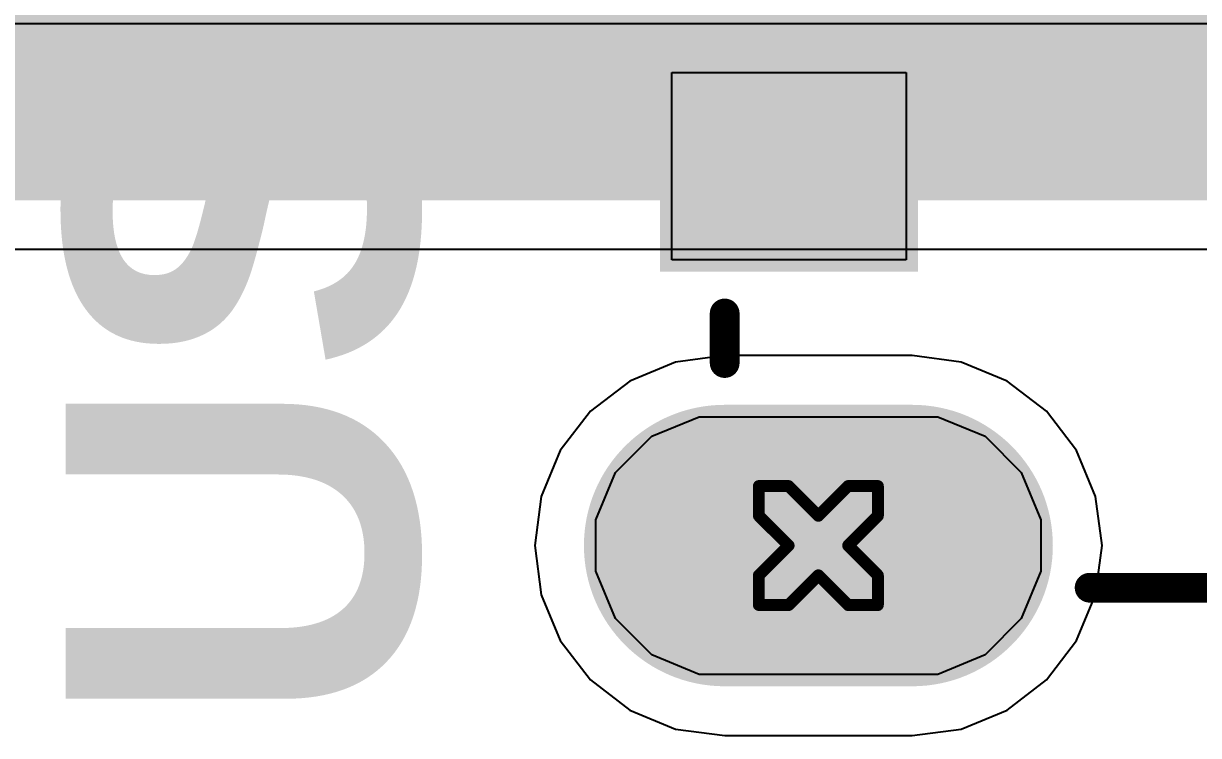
# Model space of a CAD drawing. Header units: inches. Extents: x -7 to 5163, y -3 to 5149.
# Drawn here: x 188.63 to 193.65, y 140.67 to 143.71 of the extents above; entities that cross this region are included whole.
import ezdxf

# ---------------------------------------------------------------- set-up
doc = ezdxf.new("R2010")
doc.units = ezdxf.units.IN
for name, color, linetype in [('Bottom Layer', 5, 'Continuous'), ('Bottom Solder', 6, 'Continuous'), ('Drill Drawing', 1, 'Continuous'), ('GND', 76, 'Continuous'), ('Multi-Layer', 9, 'Continuous'), ('Pad Holes', 156, 'Continuous'), ('PWR', 16, 'Continuous'), ('Top Layer', 1, 'Continuous'), ('Top Overlay', 2, 'Continuous'), ('Top Paste', 8, 'Continuous'), ('Top Solder', 216, 'Continuous')]:
    doc.layers.add(name, color=color, linetype=linetype)
doc.styles.add('Arial_Bold', font='', dxfattribs={"height": 0.2})
doc.styles.get('Arial_Bold').set_extended_font_data('Arial', bold=True)

# ---------------------------------------------------------------- blocks, each defined once
blk = doc.blocks.new('TYPE_C_6P_64')
at = {"layer": 'Bottom Layer'}
h = blk.add_hatch(color=5, dxfattribs=at)
edge = h.paths.add_edge_path()
edge.add_arc((0, -0.4), 0.55, 180, 360)
edge.add_line((0.55, -0.4), (0.55, 0.4))
edge.add_arc((0, 0.4), 0.55, 0, 180)
edge.add_line((-0.55, 0.4), (-0.55, -0.4))
at = {"layer": 'Bottom Solder'}
h = blk.add_hatch(color=6, dxfattribs=at)
edge = h.paths.add_edge_path()
edge.add_arc((0, -0.4), 0.6008, 180, 360)
edge.add_line((0.6008, -0.4), (0.6008, 0.4))
edge.add_arc((0, 0.4), 0.6008, 0, 180)
edge.add_line((-0.6008, 0.4), (-0.6008, -0.4))
at = {"layer": 'GND'}
h = blk.add_hatch(color=76, dxfattribs=at)
edge = h.paths.add_edge_path()
edge.add_arc((0, -0.4), 0.55, 180, 360)
edge.add_line((0.55, -0.4), (0.55, 0.4))
edge.add_arc((0, 0.4), 0.55, 0, 180)
edge.add_line((-0.55, 0.4), (-0.55, -0.4))
at = {"layer": 'Multi-Layer'}
h = blk.add_hatch(color=9, dxfattribs=at)
edge = h.paths.add_edge_path()
edge.add_arc((0, -0.4), 0.55, 180, 360)
edge.add_line((0.55, -0.4), (0.55, 0.4))
edge.add_arc((0, 0.4), 0.55, 0, 180)
edge.add_line((-0.55, 0.4), (-0.55, -0.4))
at = {"layer": 'Pad Holes'}
h = blk.add_hatch(color=7, dxfattribs=at)
edge = h.paths.add_edge_path()
edge.add_arc((0, -0.4), 0.35, 180, 360)
edge.add_line((0.35, -0.4), (0.35, 0.4))
edge.add_arc((0, 0.4), 0.35, 0, 180)
edge.add_line((-0.35, 0.4), (-0.35, -0.4))
at = {"layer": 'PWR'}
h = blk.add_hatch(color=16, dxfattribs=at)
edge = h.paths.add_edge_path()
edge.add_arc((0, -0.4), 0.55, 180, 360)
edge.add_line((0.55, -0.4), (0.55, 0.4))
edge.add_arc((0, 0.4), 0.55, 0, 180)
edge.add_line((-0.55, 0.4), (-0.55, -0.4))
at = {"layer": 'Top Layer'}
h = blk.add_hatch(color=1, dxfattribs=at)
edge = h.paths.add_edge_path()
edge.add_arc((0, -0.4), 0.55, 180, 360)
edge.add_line((0.55, -0.4), (0.55, 0.4))
edge.add_arc((0, 0.4), 0.55, 0, 180)
edge.add_line((-0.55, 0.4), (-0.55, -0.4))
blk.add_hatch(color=1, dxfattribs=at).paths.add_polyline_path([(1.22, 0.625), (2.02, 0.625), (2.02, -0.375), (1.22, -0.375)])
at = {"layer": 'Top Solder'}
h = blk.add_hatch(color=216, dxfattribs=at)
edge = h.paths.add_edge_path()
edge.add_arc((0, -0.4), 0.6008, 180, 360)
edge.add_line((0.6008, -0.4), (0.6008, 0.4))
edge.add_arc((0, 0.4), 0.6008, 0, 180)
edge.add_line((-0.6008, 0.4), (-0.6008, -0.4))
blk.add_hatch(color=216, dxfattribs=at).paths.add_polyline_path([(1.1692, 0.6758), (2.0708, 0.6758), (2.0708, -0.4258), (1.1692, -0.4258)])
at = {"layer": 'Top Overlay'}
for points in [[(0.7792, 0.4, 0.127, 0.127, 0), (0.9909, 0.4, 0.127, 0.127, 0)], [(-0.18, -1.1579, 0.127, 0.127, 0), (-0.18, -1.2, 0.127, 0.127, 0)], [(-0.18, -1.2, 0.127, 0.127, 0), (-0.18, -2.6423, 0.127, 0.127, 0)]]:
    blk.add_lwpolyline(points, format="xyseb", dxfattribs=at)
for points in [[(0.7475, 0.4, 0.0635, 0.0635, 1), (0.811, 0.4, 0.0635, 0.0635, 1)], [(0.9591, 0.4, 0.0635, 0.0635, 1), (1.0226, 0.4, 0.0635, 0.0635, 1)], [(-0.2117, -1.1579, 0.0635, 0.0635, 1), (-0.1482, -1.1579, 0.0635, 0.0635, 1)], [(-0.2117, -1.2, 0.0635, 0.0635, 1), (-0.1482, -1.2, 0.0635, 0.0635, 1)], [(-0.2117, -1.2, 0.0635, 0.0635, 1), (-0.1482, -1.2, 0.0635, 0.0635, 1)]]:
    blk.add_lwpolyline(points, format="xyseb", close=True, dxfattribs=at)
at = {"layer": 'Top Paste'}
for p, q in [((-0.3115, 0.8663), (-0.1093, 0.95)), ((-0.1093, 0.95), (0.1095, 0.95)), ((0.1095, 0.95), (0.3117, 0.8663)), ((-0.4662, 0.7116), (-0.3115, 0.8663)), ((0.3117, 0.8663), (0.4664, 0.7116)), ((-0.5499, 0.5094), (-0.4662, 0.7116)), ((0.4664, 0.7116), (0.5501, 0.5094)), ((1.2201, -0.375), (1.2201, 0.625)), ((1.2201, 0.625), (2.0202, 0.625)), ((2.0202, 0.625), (2.0202, -0.375)), ((-0.5499, 0.4), (-0.5499, 0.5094)), ((0.5501, 0.5094), (0.5501, 0.4)), ((-0.5499, -0.4), (-0.5499, 0.4)), ((0.5501, 0.4), (0.5501, 0.4)), ((0.5501, 0.4), (0.5501, -0.4)), ((-0.5499, -0.5094), (-0.5499, -0.4)), ((-0.5499, -0.4), (-0.5499, -0.4)), ((0.5501, -0.4), (0.5501, -0.5094)), ((2.0202, -0.375), (1.2201, -0.375)), ((-0.4662, -0.7115), (-0.5499, -0.5094)), ((0.5501, -0.5094), (0.4664, -0.7115)), ((-0.3115, -0.8663), (-0.4662, -0.7115)), ((0.4664, -0.7115), (0.3117, -0.8663)), ((-0.1093, -0.95), (-0.3115, -0.8663)), ((0.3117, -0.8663), (0.1095, -0.95)), ((0.1095, -0.95), (-0.1093, -0.95))]:
    blk.add_line(p, q, dxfattribs=at)

msp = doc.modelspace()

# ---------------------------------------------------------------- hatches: boundary and pattern name
at = {"layer": 'Bottom Layer'}
for points in [[(187.5028, 142.9512), (190.3035, 142.9512), (190.3035, 157.3276), (187.5028, 157.3276)], [(187.5028, 142.9512), (194.7164, 142.9512), (194.7164, 148.9011), (187.5028, 148.9011)]]:
    msp.add_hatch(color=5, dxfattribs=at).paths.add_polyline_path(points)

# ---------------------------------------------------------------- linework, layer by layer
msp.add_line((187.5028, 142.744), (194.7164, 142.744), dxfattribs=at)
at = {"layer": 'Drill Drawing'}
for points in [[(191.77, 141.605, 0.0508, 0.0508, 0), (191.77, 141.732, 0.0508, 0.0508, 0)], [(191.77, 141.732, 0.0508, 0.0508, 0), (191.897, 141.732, 0.0508, 0.0508, 0)], [(191.897, 141.732, 0.0508, 0.0508, 0), (192.024, 141.605, 0.0508, 0.0508, 0)], [(192.024, 141.605, 0.0508, 0.0508, 0), (192.151, 141.732, 0.0508, 0.0508, 0)], [(192.151, 141.732, 0.0508, 0.0508, 0), (192.278, 141.732, 0.0508, 0.0508, 0)], [(192.278, 141.605, 0.0508, 0.0508, 0), (192.278, 141.732, 0.0508, 0.0508, 0)], [(191.77, 141.605, 0.0508, 0.0508, 0), (191.897, 141.478, 0.0508, 0.0508, 0)], [(192.151, 141.478, 0.0508, 0.0508, 0), (192.278, 141.605, 0.0508, 0.0508, 0)], [(191.77, 141.351, 0.0508, 0.0508, 0), (191.897, 141.478, 0.0508, 0.0508, 0)], [(192.151, 141.478, 0.0508, 0.0508, 0), (192.278, 141.351, 0.0508, 0.0508, 0)], [(191.77, 141.224, 0.0508, 0.0508, 0), (191.77, 141.351, 0.0508, 0.0508, 0)], [(191.897, 141.224, 0.0508, 0.0508, 0), (192.024, 141.351, 0.0508, 0.0508, 0)], [(192.024, 141.351, 0.0508, 0.0508, 0), (192.151, 141.224, 0.0508, 0.0508, 0)], [(192.278, 141.224, 0.0508, 0.0508, 0), (192.278, 141.351, 0.0508, 0.0508, 0)], [(191.77, 141.224, 0.0508, 0.0508, 0), (191.897, 141.224, 0.0508, 0.0508, 0)], [(192.151, 141.224, 0.0508, 0.0508, 0), (192.278, 141.224, 0.0508, 0.0508, 0)]]:
    msp.add_lwpolyline(points, format="xyseb", dxfattribs=at)
for points in [[(191.7573, 141.732, 0.0254, 0.0254, 1), (191.7827, 141.732, 0.0254, 0.0254, 1)], [(191.7573, 141.732, 0.0254, 0.0254, 1), (191.7827, 141.732, 0.0254, 0.0254, 1)], [(191.8843, 141.732, 0.0254, 0.0254, 1), (191.9097, 141.732, 0.0254, 0.0254, 1)], [(191.8843, 141.732, 0.0254, 0.0254, 1), (191.9097, 141.732, 0.0254, 0.0254, 1)], [(192.1383, 141.732, 0.0254, 0.0254, 1), (192.1637, 141.732, 0.0254, 0.0254, 1)], [(192.1383, 141.732, 0.0254, 0.0254, 1), (192.1637, 141.732, 0.0254, 0.0254, 1)], [(192.2653, 141.732, 0.0254, 0.0254, 1), (192.2907, 141.732, 0.0254, 0.0254, 1)], [(192.2653, 141.732, 0.0254, 0.0254, 1), (192.2907, 141.732, 0.0254, 0.0254, 1)], [(191.7573, 141.605, 0.0254, 0.0254, 1), (191.7827, 141.605, 0.0254, 0.0254, 1)], [(191.7573, 141.605, 0.0254, 0.0254, 1), (191.7827, 141.605, 0.0254, 0.0254, 1)], [(192.0113, 141.605, 0.0254, 0.0254, 1), (192.0367, 141.605, 0.0254, 0.0254, 1)], [(192.0113, 141.605, 0.0254, 0.0254, 1), (192.0367, 141.605, 0.0254, 0.0254, 1)], [(192.2653, 141.605, 0.0254, 0.0254, 1), (192.2907, 141.605, 0.0254, 0.0254, 1)], [(192.2653, 141.605, 0.0254, 0.0254, 1), (192.2907, 141.605, 0.0254, 0.0254, 1)], [(191.8843, 141.478, 0.0254, 0.0254, 1), (191.9097, 141.478, 0.0254, 0.0254, 1)], [(191.8843, 141.478, 0.0254, 0.0254, 1), (191.9097, 141.478, 0.0254, 0.0254, 1)], [(192.1383, 141.478, 0.0254, 0.0254, 1), (192.1637, 141.478, 0.0254, 0.0254, 1)], [(192.1383, 141.478, 0.0254, 0.0254, 1), (192.1637, 141.478, 0.0254, 0.0254, 1)], [(191.7573, 141.351, 0.0254, 0.0254, 1), (191.7827, 141.351, 0.0254, 0.0254, 1)], [(191.7573, 141.351, 0.0254, 0.0254, 1), (191.7827, 141.351, 0.0254, 0.0254, 1)], [(192.0113, 141.351, 0.0254, 0.0254, 1), (192.0367, 141.351, 0.0254, 0.0254, 1)], [(192.0113, 141.351, 0.0254, 0.0254, 1), (192.0367, 141.351, 0.0254, 0.0254, 1)], [(192.2653, 141.351, 0.0254, 0.0254, 1), (192.2907, 141.351, 0.0254, 0.0254, 1)], [(192.2653, 141.351, 0.0254, 0.0254, 1), (192.2907, 141.351, 0.0254, 0.0254, 1)], [(191.7573, 141.224, 0.0254, 0.0254, 1), (191.7827, 141.224, 0.0254, 0.0254, 1)], [(191.7573, 141.224, 0.0254, 0.0254, 1), (191.7827, 141.224, 0.0254, 0.0254, 1)], [(191.8843, 141.224, 0.0254, 0.0254, 1), (191.9097, 141.224, 0.0254, 0.0254, 1)], [(191.8843, 141.224, 0.0254, 0.0254, 1), (191.9097, 141.224, 0.0254, 0.0254, 1)], [(192.1383, 141.224, 0.0254, 0.0254, 1), (192.1637, 141.224, 0.0254, 0.0254, 1)], [(192.1383, 141.224, 0.0254, 0.0254, 1), (192.1637, 141.224, 0.0254, 0.0254, 1)], [(192.2653, 141.224, 0.0254, 0.0254, 1), (192.2907, 141.224, 0.0254, 0.0254, 1)], [(192.2653, 141.224, 0.0254, 0.0254, 1), (192.2907, 141.224, 0.0254, 0.0254, 1)]]:
    msp.add_lwpolyline(points, format="xyseb", close=True, dxfattribs=at)
at = {"layer": 'PWR'}
for p, q in [((191.4141, 142.2613), (191.2185, 142.1803)), ((191.624, 142.2889), (191.4141, 142.2613)), ((192.424, 142.2889), (191.624, 142.2889)), ((192.6339, 142.2613), (192.424, 142.2889)), ((192.8295, 142.1803), (192.6339, 142.2613)), ((191.2185, 142.1803), (191.0506, 142.0514)), ((192.9974, 142.0514), (192.8295, 142.1803)), ((191.0506, 142.0514), (190.9217, 141.8835)), ((193.1263, 141.8835), (192.9974, 142.0514)), ((190.9217, 141.8835), (190.8407, 141.6879)), ((193.2073, 141.6879), (193.1263, 141.8835)), ((190.8407, 141.6879), (190.8131, 141.478)), ((193.2349, 141.478), (193.2073, 141.6879)), ((190.8131, 141.478), (190.8407, 141.2681)), ((193.2073, 141.2681), (193.2349, 141.478)), ((190.8407, 141.2681), (190.9217, 141.0725)), ((193.1263, 141.0725), (193.2073, 141.2681)), ((190.9217, 141.0725), (191.0506, 140.9046)), ((192.9974, 140.9046), (193.1263, 141.0725)), ((191.0506, 140.9046), (191.2185, 140.7757)), ((192.8295, 140.7757), (192.9974, 140.9046)), ((191.2185, 140.7757), (191.4141, 140.6947)), ((192.6339, 140.6947), (192.8295, 140.7757)), ((191.4141, 140.6947), (191.624, 140.6671)), ((192.424, 140.6671), (192.6339, 140.6947)), ((191.624, 140.6671), (192.424, 140.6671))]:
    msp.add_line(p, q, dxfattribs=at)
at = {"layer": 'Top Layer'}
msp.add_line((187.2996, 143.7064), (196.6115, 143.7064), dxfattribs=at)

# ---------------------------------------------------------------- block references
at = {"rotation": 90}
msp.add_blockref('TYPE_C_6P_64', (192.024, 141.478), dxfattribs=at)

# ---------------------------------------------------------------- texts
at = {"layer": 'Top Overlay', "style": 'Arial_Bold'}
msp.add_text('USB', height=1.5, rotation=90, dxfattribs=at).set_placement((190.3111, 140.698))

doc.saveas('drawing.dxf')
